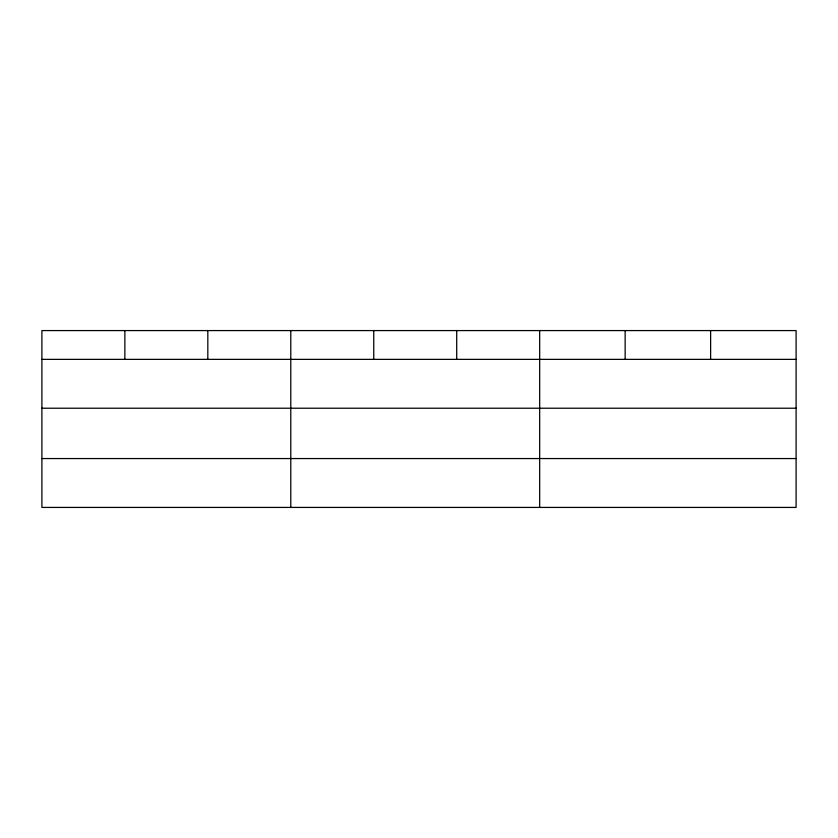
<?xml version="1.0" encoding="UTF-8"?>
<svg xmlns="http://www.w3.org/2000/svg" width="838" height="838" viewBox="0 0 838 838"><rect width="100%" height="100%" fill="white"/><g stroke="black" fill="none" stroke-linecap="round" stroke-linejoin="round"><path stroke-width="1.26" d="M796.1 408.221L796.1 330.581L41.9 330.581L41.9 507.419L796.1 507.419L796.1 408.221L41.9 408.221M41.9 359.366L796.1 359.366M41.9 458.554L796.1 458.554M710.624 330.581L710.624 359.366M625.148 330.581L625.148 359.366M539.672 330.581L539.672 507.419M456.71 330.581L456.71 359.366M373.748 330.581L373.748 359.366M290.786 330.581L290.786 507.419M207.824 330.581L207.824 359.366M124.862 330.581L124.862 359.366"/></g></svg>
